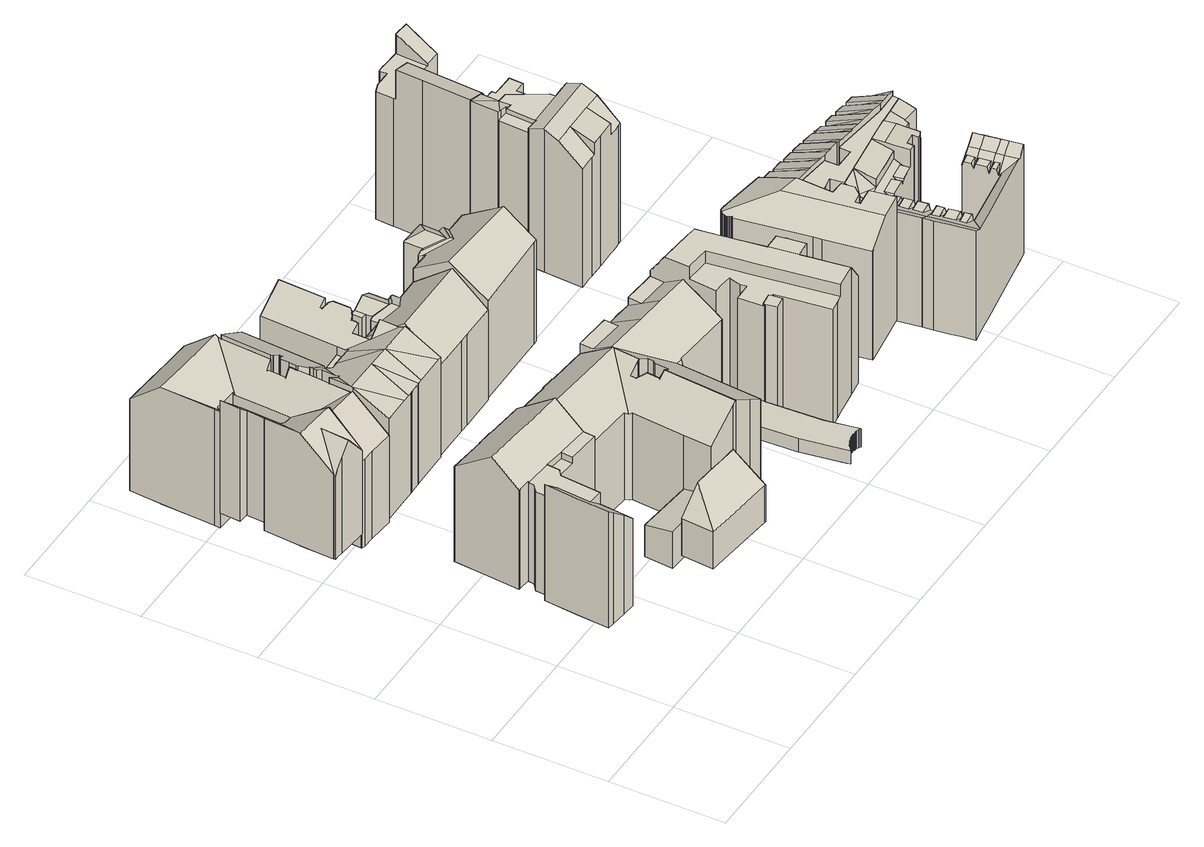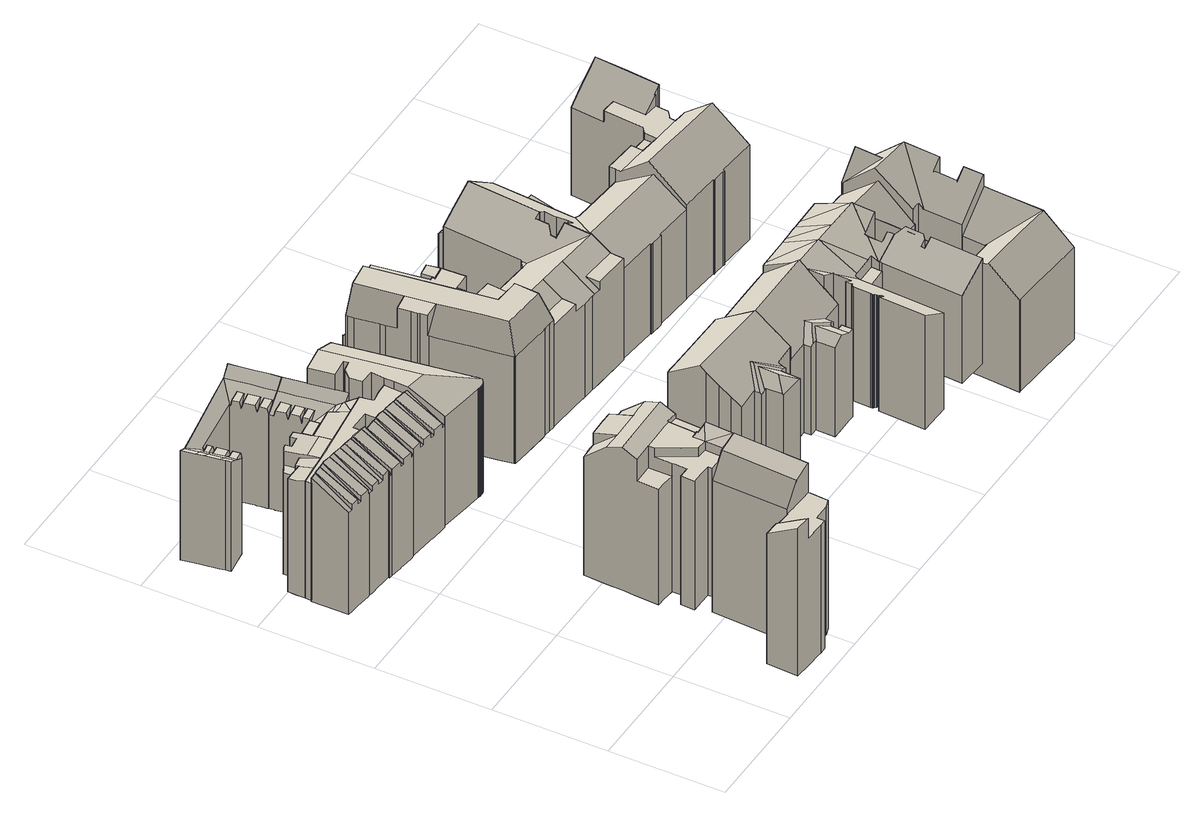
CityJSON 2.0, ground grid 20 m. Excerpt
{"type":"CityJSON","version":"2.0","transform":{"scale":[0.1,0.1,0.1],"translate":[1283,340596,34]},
"CityObjects":{
"building1":{"type":"Building","attributes":{"measuredHeight":23.36,"roofType":"SATTELDACH","HoeheDach":"63","NiedrigsteTraufeDesGebaeudes":"56","Blattnummer":"102081","HoeheGrund":"39"},"geometry":[{"type":"Solid","lod":"2","boundaries":[[[[0,1,2,3,4,5,6,7,8,9,10,11]],[[12,13,14,15]],[[16,17,18,19,20]],[[21,22,23,24]],[[24,23,25,26]],[[26,25,27,28]],[[29,30,31,32]],[[32,31,33,34]],[[35,36,37]],[[38,39,40,41]],[[41,40,42,43]],[[44,10,9,45]],[[45,9,8,46]],[[46,8,7,47]],[[47,7,6,48]],[[48,6,5,49]],[[49,5,4,50]],[[50,4,3,51]],[[52,53,54,55]],[[14,56,57,15]],[[58,59,60]],[[13,19,56,14]],[[12,20,19,13]],[[61,17,16,62]],[[63,64,61,62,65,66,67,68,69,70,21,24,26,28,71,29,32,34,72,73,52,55,74,38,41,43,75,44,45,46,47,48,49,50,51]],[[40,39,76,56,19,18,2,1,0,11,42]],[[37,60,59,77,78,79,57,56,76,54,53,80,35]],[[58,22,21,70,69,68,78,77,59]],[[33,36,35,80,53,52,73,72,34]],[[18,17,61,64,63,51,3,2]],[[65,62,16,20,12,15,57,66]],[[68,67,66,57,79,78]],[[54,76,39,38,74,55]],[[42,11,10,44,75,43]],[[27,81,30,29,71,28]],[[25,23,22,58,60,37,36,33,31,30,81,27]]]]}]},
"building2":{"type":"Building","attributes":{"measuredHeight":21.84,"roofType":"SATTELDACH","HoeheDach":"61","NiedrigsteTraufeDesGebaeudes":"56","Blattnummer":"102081","HoeheGrund":"39"},"geometry":[{"type":"Solid","lod":"2","boundaries":[[[[82,83,84,85,86,87]],[[88,89,85,84]],[[90,86,91,92]],[[93,94,95,96]],[[97,98,99,100]],[[100,99,101,102]],[[103,104,98,97]],[[105,106,107,108]],[[109,105,108,110,111,112,113,114,115,90,92,116,117,93,96,118,119,103,97,100,102,120,121,122,123,124,125,126]],[[123,122,121,120,102,101,127,128,129,130]],[[131,132,133,134,135,136,137,130,129,138,139]],[[129,128,127,101,99,98,104,140,141,95,94,138]],[[91,139,138,94,93,117,116,92]],[[137,136,135,126,125,124,123,130]],[[95,141,140,104,103,119,118,96]],[[106,105,109,126,135,134]],[[89,88,111,110,108,107]],[[114,113,83,82,87,115]],[[112,111,88,84,83,113]],[[87,86,90,115]],[[86,85,89,107,106,134,133,132,131,139,91]]]]}]},
"building3":{"type":"Building","attributes":{"measuredHeight":22.5,"roofType":"SATTELDACH","HoeheDach":"59","NiedrigsteTraufeDesGebaeudes":"53","Blattnummer":"102081","HoeheGrund":"37"},"geometry":[{"type":"Solid","lod":"2","boundaries":[[[[142,143,144,145]],[[146,147,143,142]],[[148,149,150,151]],[[152,153,149,148]],[[154,155,156,157]],[[158,159,160,161]],[[161,160,162,163]],[[164,165,166,167]],[[167,166,168,169]],[[169,168,170,171]],[[172,173,174,175]],[[176,177,178,179]],[[180,181,182,183,184,185,186,187,188,189,190,191]],[[189,188,187,186,178,177,192,193,194,195,190]],[[196,197,198,170,168,166,165,199,174,173,200,201,185,184,202,203,204]],[[205,206,207,208,172,175,209,164,167,169,171,210,211,212,213,158,161,163,214,152,148,151,215,154,157,216,217,218,219,220,221,222,223,146,142,145,224,225,226,227,228,229,230,176,179]],[[144,231,191,190,195,227,226,225,224,145]],[[221,220,183,182,181,222]],[[194,193,192,177,176,230,229,228,227,195]],[[172,208,207,206,205,179,178,186,185,201,200,173]],[[203,202,184,183,220,219,218,217]],[[180,147,146,223,222,181]],[[204,203,217,216,157,156]],[[159,158,213,212,211,197,196,232]],[[164,209,175,174,199,165]],[[211,210,171,170,198,197]],[[214,163,162,233,153,152]],[[150,234,155,154,215,151]],[[235,232,196,204,156,155,234]],[[153,233,162,160,159,232,235,234,150,149]],[[147,180,191,231,144,143]]]]}]},
"building4":{"type":"Building","attributes":{"measuredHeight":11.38,"roofType":"PULTDACH","HoeheDach":"52","NiedrigsteTraufeDesGebaeudes":"47","Blattnummer":"102081","HoeheGrund":"40"},"geometry":[{"type":"Solid","lod":"2","boundaries":[[[[236,237,238]],[[239,238,237,240]],[[241,242,243,244]],[[241,244,245,239,240,246,247,248,249,250]],[[251,243,242,252,253,254,255,256,236,238]],[[236,256,255,248,247,246,240,237]],[[252,242,241,250,253]],[[254,253,250,249,248,255]],[[245,244,243,251,238,239]]]]}]},
"building5":{"type":"Building","children":["building5-1","building5-2"]},
"building5-1":{"type":"BuildingPart","attributes":{"measuredHeight":7.1,"roofType":"PULTDACH","HoeheDach":"46","NiedrigsteTraufeDesGebaeudes":"46","Blattnummer":"102081","HoeheGrund":"39"},"parents":["building5"],"geometry":[{"type":"Solid","lod":"2","boundaries":[[[[257,258,259,260,261,262]],[[263,264,265,266,267,268]],[[263,262,261,264]],[[264,261,260,265]],[[265,260,259,266]],[[266,259,258,267]],[[268,267,258,257,262,263]]]]}]},
"building5-2":{"type":"BuildingPart","attributes":{"measuredHeight":21.5,"roofType":"SATTELDACH","HoeheDach":"61","NiedrigsteTraufeDesGebaeudes":"56","Blattnummer":"102081","HoeheGrund":"39"},"parents":["building5"],"geometry":[{"type":"Solid","lod":"2","boundaries":[[[[269,270,271,272]],[[273,274,275,276]],[[276,275,277,278]],[[279,280,281,282]],[[282,281,283,284]],[[285,286,287,288]],[[288,287,289,290]],[[291,292,293,294]],[[294,293,295,296]],[[296,295,297,298]],[[298,297,299,300]],[[300,299,286,285]],[[301,302,303,304]],[[304,303,305,306]],[[306,305,307,308]],[[308,307,309,310]],[[311,312,301,304,306,308,310,313,291,294,296,298,300,285,288,290,314,315,269,272,316,273,276,278,317,279,282,284,318,319]],[[315,314,290,289,320,321,270,269]],[[301,312,311,319,322,323,324,302]],[[291,313,310,309,325,292]],[[326,322,319,318,284,283]],[[327,280,279,317,278,277]],[[271,328,274,273,316,272]],[[299,297,295,293,292,325,309,307,305,303,302,324,321,320,289,287,286]],[[329,323,322,326,283,281,280,327,277,275,274,328]],[[270,321,324,323,329,328,271]]]]}]},
"building6":{"type":"Building","children":["building6-1","building6-2","building6-3"]},
"building6-1":{"type":"BuildingPart","attributes":{"measuredHeight":15.19,"roofType":"FLACHDACH","HoeheDach":"54","NiedrigsteTraufeDesGebaeudes":"54","Blattnummer":"102081","HoeheGrund":"39"},"parents":["building6"],"geometry":[{"type":"Solid","lod":"2","boundaries":[[[[330,331,332,333,334]],[[335,336,337,338,339]],[[339,338,331,330]],[[338,337,332,331]],[[337,336,333,332]],[[336,335,334,333]],[[335,339,330,334]]]]}]},
"building6-2":{"type":"BuildingPart","attributes":{"measuredHeight":20.45,"roofType":"PULTDACH","HoeheDach":"60","NiedrigsteTraufeDesGebaeudes":"56","Blattnummer":"102081","HoeheGrund":"39"},"parents":["building6"],"geometry":[{"type":"Solid","lod":"2","boundaries":[[[[340,341,342,343,344,345,346,347,348,349,350,351,352,353,354,355]],[[356,357,358,359,360,361,362,363,364,365,366,367,368,369,370,371]],[[356,355,354,357]],[[357,354,353,358]],[[358,353,352,359]],[[359,352,351,360]],[[360,351,350,361]],[[361,350,349,362]],[[362,349,348,363]],[[363,348,347,364]],[[364,347,346,365]],[[365,346,345,366]],[[366,345,344,367]],[[367,344,343,368]],[[368,343,342,369]],[[369,342,341,370]],[[370,341,340,371]],[[371,340,355,356]]]]}]},
"building6-3":{"type":"BuildingPart","attributes":{"measuredHeight":22.69,"roofType":"SATTELDACH","HoeheDach":"60","NiedrigsteTraufeDesGebaeudes":"56","Blattnummer":"102081","HoeheGrund":"37"},"parents":["building6"],"geometry":[{"type":"Solid","lod":"2","boundaries":[[[[372,373,374,375]],[[372,376,377,378,373]],[[379,380,381]],[[382,383,384,385,386,387,388]],[[389,390,391,392,377,376]],[[392,393,394,377]],[[394,395,396]],[[397,394,393]],[[398,399,400,401,402,403,404,395,394]],[[397,405,398,394]],[[399,406,400]],[[407,375,374,408]],[[409,388,387,410]],[[410,387,386,411]],[[411,386,385,412]],[[413,382,388,409]],[[414,391,390,415]],[[415,390,389,416]],[[417,418,419,420]],[[421,422,423,424]],[[424,423,425,426]],[[426,425,427,428]],[[428,427,429,430]],[[430,429,431,432]],[[432,431,433,434]],[[434,433,435,436]],[[436,435,437,438]],[[438,437,439,440]],[[440,439,441,442]],[[442,441,443,444]],[[444,443,445,446]],[[446,445,447,448]],[[448,447,449,450]],[[450,449,451,452]],[[452,451,453,454]],[[454,453,455,456]],[[456,455,457,458]],[[458,457,459,460]],[[460,459,461,462]],[[462,461,463,464]],[[464,463,465,466]],[[466,465,467,468]],[[468,467,469,470]],[[470,469,471,472]],[[472,471,473,474]],[[474,473,475,476]],[[476,475,477,478]],[[478,477,479,480]],[[374,373,378,381,380,481,482,483,484,408]],[[485,486,396,395,404,487,488,489,490,491]],[[428,430,432,434,436,438,440,442,444,446,448,450,452,454,456,458,460,462,464,466,468,470,472,474,476,478,480,492,417,420,493,494,495,496,497,498,499,500,501,502,414,415,416,503,504,407,408,484,483,482,481,505,506,507,413,409,410,411,412,508,491,490,489,488,487,509,510,421,424,426]],[[407,504,503,416,389,376,372,375]],[[502,501,500,499,405,397,393,392]],[[404,403,511,422,421,510,509,487]],[[405,499,498,497,496,406,399,398]],[[417,492,480,479,512,418]],[[401,400,406,496,495,494]],[[494,493,420,419,402,401]],[[414,502,392,391]],[[491,508,412,385,384,485]],[[513,383,382,413,507,506]],[[380,379,513,506,505,481]],[[402,419,418,512,479,477,475,473,471,469,467,465,463,461,459,457,455,453,451,449,447,445,443,441,439,437,435,433,431,429,427,425,423,422,511,403]],[[377,394,396,486,485,384,383,513,379,381,378]]]]}]},
"building7":{"type":"Building","attributes":{"measuredHeight":21.65,"roofType":"SATTELDACH","HoeheDach":"61","NiedrigsteTraufeDesGebaeudes":"56","Blattnummer":"102081","HoeheGrund":"39"},"geometry":[{"type":"Solid","lod":"2","boundaries":[[[[514,515,516,517]],[[518,519,520,521,522,523,524]],[[525,526,519,518]],[[526,527,528,519]],[[529,530,531]],[[532,297,295,533]],[[533,295,534,535]],[[536,537,538,539]],[[539,538,540,541]],[[541,540,297,532]],[[542,543,544,545]],[[545,544,546,547]],[[547,546,302,548]],[[549,515,514]],[[550,522,521,551]],[[552,553,554,555]],[[555,554,556,557]],[[519,528,520]],[[530,529,558,559,556,554,553,525,518,524,560,561,562]],[[302,562,561,517,516,563,564,565,548]],[[566,567,552,555,557,568,569,570,571,536,539,541,532,533,535,542,545,547,548,565,564,563,572,573,550,551,574,575]],[[536,571,570,569,558,529,531,537]],[[515,549,523,522,550,573,572,563,516]],[[568,557,556,559,558,569]],[[553,552,567,566,575,527,526,525]],[[520,528,527,575,574,551,521]],[[534,543,542,535]],[[560,524,523,549,514,517,561]],[[540,538,537,531,530,562,302,546,544,543,534,295,297]]]]}]},
"building8":{"type":"Building","attributes":{"measuredHeight":22.84,"roofType":"SATTELDACH","HoeheDach":"60","NiedrigsteTraufeDesGebaeudes":"55","Blattnummer":"102081","HoeheGrund":"38"},"geometry":[{"type":"Solid","lod":"2","boundaries":[[[[576,577,578,579,580,581,582]],[[580,583,584,585,586,587,588,581]],[[585,589,590,591,592,593,586]],[[594,595,596,597]],[[590,589,598,599,600,601,602,603,591]],[[595,602,601,604,596]],[[601,600,605,604]],[[585,584,606,607,598,589]],[[608,579,578,609]],[[609,578,577,610]],[[611,588,587,612]],[[613,593,592,614]],[[615,594,597,616]],[[617,607,606,618]],[[619,608,609,610,620,621,622,611,612,623,613,614,624,625,626,627,615,616,628,629,630,631,632,633,617,618,634,635]],[[597,596,604,605,630,629,628,616]],[[599,598,607,617,633,632]],[[632,631,630,605,600,599]],[[626,625,603,602,595,627]],[[615,627,595,594]],[[592,591,603,625,624,614]],[[606,584,583,635,634,618]],[[587,586,593,613,623,612]],[[621,620,610,577,576,582]],[[579,608,619,635,583,580]],[[582,581,588,611,622,621]]]]}]},
"building9":{"type":"Building","children":["building9-1","building9-2","building9-3"]},
"building9-1":{"type":"BuildingPart","attributes":{"measuredHeight":3.64,"roofType":"PULTDACH","HoeheDach":"43","NiedrigsteTraufeDesGebaeudes":"42","Blattnummer":"102081","HoeheGrund":"39"},"parents":["building9"],"geometry":[{"type":"Solid","lod":"2","boundaries":[[[[636,637,638,639]],[[640,641,642,643]],[[643,642,644,645]],[[646,647,648,649]],[[649,648,650,651]],[[651,650,652,653]],[[653,652,654,655]],[[655,654,656,657]],[[657,656,658,659]],[[659,658,660,661]],[[661,660,662,663]],[[663,662,664,665]],[[665,664,666,667]],[[667,666,668,669]],[[669,668,670,671]],[[672,673,637,636]],[[674,675,676,677]],[[677,676,678,679]],[[679,678,680,681]],[[681,680,682,683]],[[684,685,686,687]],[[673,688,682,680,678,676,675,689,670,668,666,664,662,660,658,656,654,652,650,648,647,690,686,685,691,644,642,641,692,693,694,638,637]],[[687,695,646,649,651,653,655,657,659,661,663,665,667,669,671,696,674,677,679,681,683,697,672,636,639,698,699,700,640,643,645,701,684]],[[697,683,682,688,673,672]],[[674,696,671,670,689,675]],[[695,687,686,690,647,646]],[[691,685,684,701,645,644]],[[692,641,640,700,699,693]],[[638,694,693,699,698,639]]]]}]},
"building9-2":{"type":"BuildingPart","attributes":{"measuredHeight":24.68,"roofType":"FLACHDACH","HoeheDach":"64","NiedrigsteTraufeDesGebaeudes":"60","Blattnummer":"102081","HoeheGrund":"39"},"parents":["building9"],"geometry":[{"type":"Solid","lod":"2","boundaries":[[[[702,703,704,705,706,707,708]],[[709,710,711,712,713,714,715,716,702]],[[717,718,719,720]],[[720,719,721,722]],[[722,721,723,724]],[[725,726,727]],[[727,726,728,729]],[[729,728,730,731]],[[732,733,734,735]],[[735,734,736,737]],[[738,739,740,741]],[[742,743,744,745]],[[708,707,746]],[[747,706,705,748]],[[748,705,704,749]],[[716,703,702]],[[750,715,714,751]],[[751,714,713,752]],[[752,713,712,753]],[[753,712,711,754]],[[754,711,710,755]],[[756,757,708,746,758,759,760,761,744,743,762]],[[763,764,765,766,767,725,727,768,769,770,771]],[[772,773,774,775,776,777,778,779,780,781]],[[761,760,759,758,782,783,784,785,745,744]],[[755,786,787,738,741,788,732,735,737,789,717,720,722,724,790,791,792,793,794,795,796,771,770,769,768,727,729,731,797,798,799,742,745,785,784,783,782,800,747,748,749,801,750,751,752,753,754]],[[802,780,779,778,777,776,709,702,708,757,756,762,803,767,766,765]],[[804,805,806,807,808,809,810,723,721,719,718,811,736,734,733,812,740,739,775,774,773,772,781,813,764,763]],[[803,762,743,814,815,816,730,728,726,725,767]],[[816,815,814,799,798,797,731,730]],[[738,787,786,755,710,709,776,775,739]],[[703,716,715,750,801,749,704]],[[706,747,800,782,758,746,707]],[[742,799,814,743]],[[788,741,740,812,733,732]],[[792,791,809,808,807,793]],[[807,806,805,795,794,793]],[[813,781,780,802,765,764]],[[717,789,737,736,811,718]],[[723,810,809,791,790,724]],[[796,795,805,804,763,771]]]]}]},
"building9-3":{"type":"BuildingPart","attributes":{"measuredHeight":22.11,"roofType":"FLACHDACH","HoeheDach":"62","NiedrigsteTraufeDesGebaeudes":"62","Blattnummer":"102081","HoeheGrund":"39"},"parents":["building9"],"geometry":[{"type":"Solid","lod":"2","boundaries":[[[[817,818,819,820,821,822]],[[823,824,825,826,827,828]],[[828,827,818,817]],[[827,826,819,818]],[[826,825,820,819]],[[825,824,821,820]],[[824,823,822,821]],[[823,828,817,822]]]]}]},
"building10":{"type":"Building","attributes":{"measuredHeight":23.44,"roofType":"SATTELDACH","HoeheDach":"61","NiedrigsteTraufeDesGebaeudes":"57","Blattnummer":"102081","HoeheGrund":"38"},"geometry":[{"type":"Solid","lod":"2","boundaries":[[[[829,830,831,832,833,834,835]],[[833,832,836,837,838,839,840,841,842,843,844,845,846,834]],[[842,847,848,849,843]],[[847,850,851,852,853,854,855,848]],[[854,856,857,858,859,855]],[[856,860,861,857]],[[853,862,860,856,854]],[[841,851,850,847,842]],[[863,831,830,864]],[[865,846,845,866]],[[866,845,844,867]],[[868,840,839,869]],[[869,839,838,870]],[[870,838,837,871]],[[871,837,836,872]],[[873,859,858,874]],[[870,871,872,875,863,864,876,877,878,865,866,867,879,880,881,882,873,874,883,884,885,886,887,888,889,890,868,869]],[[841,840,868,890,889,888,852,851]],[[849,848,855,859,873,882,881,880]],[[862,886,885,884,861,860]],[[857,861,884,883,874,858]],[[862,853,852,888,887,886]],[[844,843,849,880,879,867]],[[877,876,864,830,829,835]],[[831,863,875,872,836,832]],[[835,834,846,865,878,877]]]]}]},
"building11":{"type":"Building","attributes":{"measuredHeight":23.98,"roofType":"PULTDACH","HoeheDach":"62","NiedrigsteTraufeDesGebaeudes":"59","Blattnummer":"102081","HoeheGrund":"38"},"geometry":[{"type":"Solid","lod":"2","boundaries":[[[[891,892,893,894,895,896,897,898,899,900,901,902,903]],[[904,905,906,907]],[[907,906,908,909]],[[909,908,910,911]],[[911,910,912,913]],[[913,912,914,915]],[[915,914,916,917]],[[918,919,920,921]],[[921,920,922,923]],[[923,922,924,925]],[[925,924,926,927]],[[927,926,928,929]],[[929,928,930,931]],[[931,930,905,904]],[[932,933,934,935]],[[935,934,936,937]],[[937,936,938,939]],[[939,938,940,941]],[[941,940,942,943]],[[943,942,944,945]],[[945,944,946,947]],[[947,946,948,949]],[[949,948,950,951]],[[951,950,952,953]],[[953,952,954,955]],[[955,954,956,957]],[[957,956,958,959]],[[959,958,960,961]],[[962,963,964,965]],[[965,964,966,967]],[[967,966,968,969]],[[970,971,972,973]],[[974,901,900,975]],[[975,900,899,976]],[[976,899,898,977]],[[977,898,897,978]],[[978,897,896,979]],[[979,896,895,980]],[[980,895,894,981]],[[981,894,893,982]],[[982,893,892,983]],[[984,962,965,967,969,985,918,921,923,925,927,929,931,904,907,909,911,913,915,917,932,935,937,939,941,943,945,947,949,951,953,955,957,959,961,986,970,973,987,974,975,976,977,978,979,980,981,982,983]],[[974,987,973,972,902,901]],[[962,984,983,892,891,963]],[[988,971,970,986,961,960]],[[985,969,968,989,919,918]],[[916,990,933,932,917]],[[903,902,972,971,988,960,958,956,954,952,950,948,946,944,942,940,938,936,934,933,990]],[[930,928,926,924,922,920,919,989,968,966,964,963,891,903,990,916,914,912,910,908,906,905]]]]}]},
"building12":{"type":"Building","children":["building12-1","building12-2","building12-3","building12-4"]},
"building12-1":{"type":"BuildingPart","attributes":{"measuredHeight":21,"roofType":"PULTDACH","HoeheDach":"59","NiedrigsteTraufeDesGebaeudes":"56","Blattnummer":"102081","HoeheGrund":"38"},"parents":["building12"],"geometry":[{"type":"Solid","lod":"2","boundaries":[[[[991,992,993,994]],[[995,996,991,994]],[[997,996,995]],[[998,997,999]],[[1000,1001,998,999]],[[1002,1001,1000]],[[1003,1002,1004]],[[1005,1006,1003,1004]],[[1007,1006,1005]],[[1008,1009,1010,1011]],[[1012,1013,1009,1008]],[[1009,1013,1014,1015,1016,1017,1010]],[[1014,1013,1012]],[[1018,1019,1020,1021,1022,1023,1016,1015,1014]],[[1024,1018,1014]],[[1025,1019,1018,1024]],[[1021,1020,1019,1025]],[[1026,1027,1028,1029,1023,1022,1021]],[[1030,1026,1021]],[[1031,1027,1026,1030]],[[1028,1027,1031]],[[1032,1033,1029,1028]],[[1016,1034,1035,1036,1037,1017]],[[1023,1038,1039,1035,1034,1016]],[[1029,1040,1041,1039,1038,1023]],[[1033,1042,1041,1040,1029]],[[1043,1044,1045,1046]],[[1047,1037,1036,1048]],[[1044,1049,1050,1051,1052,1053,1054,1055,1056,1045]],[[1055,1054,1053,1052,1057,1058,1007,1005,1004,1002,1000,999,997,995,994,993,1056]],[[1059,1060,1061,1051,1050,1049,1044,1043]],[[1035,1039,1041,1042,1062,1063,1064,1065,1048,1036]],[[1061,1066,1067,1068,1069,1070,1071,1062,1042,1033,1032,1072,1073,1057,1052,1051]],[[1074,1075,1076,1077,1078,1079,1080,1081,1082,1083,1084,1028,1031,1030,1021,1025,1024,1014,1012,1008,1011,1085]],[[996,997,998,1001,1002,1003,1006,1007,1058,1086,1087,1088,1089,1090,1091,1092,1093,1094,1095,1096,1097,1098,992,991]],[[1071,1070,1069,1068,1067,1066,1061,1060,1059,1043,1046,1099,1100,1098,1097,1096,1095,1094,1093,1092,1091,1090,1089,1088,1087,1101,1083,1082,1081,1080,1079,1078,1077,1076,1075,1074,1085,1102,1103,1047,1048,1065,1064,1063,1062]],[[1073,1072,1032,1028,1084,1104,1086,1058,1057]],[[1045,1056,993,992,1098,1100,1099,1046]],[[1086,1104,1084,1083,1101,1087]],[[1011,1010,1017,1037,1047,1103,1102,1085]],[[1023,1038,1023,1022]]]]}]},
"building12-2":{"type":"BuildingPart","attributes":{"measuredHeight":22.79,"roofType":"PULTDACH","HoeheDach":"61","NiedrigsteTraufeDesGebaeudes":"56","Blattnummer":"102081","HoeheGrund":"38"},"parents":["building12"],"geometry":[{"type":"Solid","lod":"2","boundaries":[[[[1105,1106,1045,1056,1107,1108,1109,1110,1111,1112,1113]],[[1114,1115,1116]],[[1111,1117,1114,1118]],[[1117,1119,1115,1114]],[[1120,1121,1122]],[[1123,1124,1120,1122]],[[1125,1126,1124,1123]],[[1127,1126,1128]],[[1129,1130,1127,1128]],[[1131,1130,1129]],[[1132,1131,1133]],[[1134,1135,1132,1133]],[[1136,1135,1134]],[[1137,1138,1139,1140,1141,1142]],[[1143,1144,1121]],[[1143,1145,1146,1144]],[[1145,1147,1146]],[[1148,1149,1147]],[[1148,1150,1151,1149]],[[1152,1153,1154,1155,1156]],[[1157,1158,1159,1160,1161,1162,1163,1164,1165,1153,1152]],[[1150,1166,1151]],[[1167,1168,1169,1170,1171,1172,1173]],[[1174,1175,1176,1177]],[[1178,1179,1180,1172,1171]],[[1046,1045,1106,1181]],[[1111,1118,1112]],[[1123,1126,1125]],[[1117,1137,1142,1119]],[[1182,1163,1162,1183]],[[1183,1162,1161,1184]],[[1184,1161,1160,1185]],[[1185,1160,1159,1186]],[[1176,1169,1168,1177]],[[1116,1115,1119,1142,1141,1156,1155,1187,1188,1189,1190,1191]],[[1192,1193,1194,1195,1196,1197,1198,1186,1159,1158,1166,1150,1148,1147,1145,1143,1121]],[[1124,1126,1127,1130,1131,1132,1135,1136,1199,1098,1200,1201,1202,1203,1204,1205,1206,1207,1208,1192,1121,1120]],[[1209,1210,1211,1212,1213,1214,1215,1182,1183,1184,1185,1186,1198,1197,1196,1195,1194,1193,1192,1208,1207,1206,1205,1204,1203,1202,1201,1200,1098,1099,1046,1181,1216,1217,1218,1219,1191,1190,1189,1188,1187,1220,1221,1222]],[[1110,1109,1108,1107,1056,1199,1136,1134,1133,1131,1129,1128,1126,1123,1122,1121,1111]],[[1121,1144,1146,1147,1149,1151,1166,1223,1224,1117,1111]],[[1219,1218,1118,1114,1116,1191]],[[1155,1154,1173,1172,1180,1222,1221,1220,1187]],[[1153,1165,1164,1174,1177,1168,1167,1173,1154]],[[1158,1157,1152,1156,1141,1140,1139,1223,1166]],[[1179,1178,1210,1209,1222,1180]],[[1169,1176,1175,1214,1213,1212,1170]],[[1211,1210,1178,1171,1170,1212]],[[1182,1215,1214,1175,1174,1164,1163]],[[1117,1224,1223,1139,1138,1137]],[[1216,1181,1106,1105,1113,1217]],[[1046,1099,1098,1199,1056,1045]],[[1113,1112,1118,1218,1217]]]]}]},
"building12-3":{"type":"BuildingPart","attributes":{"measuredHeight":22.71,"roofType":"FLACHDACH","HoeheDach":"61","NiedrigsteTraufeDesGebaeudes":"61","Blattnummer":"102081","HoeheGrund":"38"},"parents":["building12"],"geometry":[{"type":"Solid","lod":"2","boundaries":[[[[1222,1187,1191,1225,1226,1227,1228,1229,1230,1231,1232,1233,1234,1235]],[[1236,1237,1238,1239,1240,1241,1242,1243,1244,1245,1246,1247,1248,1180]],[[1180,1248,1187,1222]],[[1248,1247,1191,1187]],[[1247,1246,1225,1191]],[[1246,1245,1226,1225]],[[1245,1244,1227,1226]],[[1244,1243,1228,1227]],[[1243,1242,1229,1228]],[[1242,1241,1230,1229]],[[1241,1240,1231,1230]],[[1240,1239,1232,1231]],[[1239,1238,1233,1232]],[[1238,1237,1234,1233]],[[1237,1236,1235,1234]],[[1236,1180,1222,1235]]]]}]},
"building12-4":{"type":"BuildingPart","attributes":{"measuredHeight":24.26,"roofType":"PULTDACH","HoeheDach":"62","NiedrigsteTraufeDesGebaeudes":"58","Blattnummer":"102081","HoeheGrund":"38"},"parents":["building12"],"geometry":[{"type":"Solid","lod":"2","boundaries":[[[[1249,1250,1251,1252]],[[1253,1254,1255,1256]],[[1257,1258,1259,1260]],[[1261,1262,1263,1264]],[[1265,1266,1267]],[[1268,1267,1269,1270]],[[1271,1272,1273]],[[1274,1275,1276,1277]],[[1278,1279,1280]],[[1281,1282,1283,1284,1285]],[[1286,1287,1288]],[[1289,1290,1291]],[[1292,1293,1294]],[[1295,1296,1297]],[[1298,1299,1300]],[[1301,1302,1303,1304]],[[1305,1306,1307,1308]],[[1309,1310,1311,1312,1313,1314,1315,1250,1249,1316,1317,1318,1319,1320,1321,1322,1323,1324,1325]],[[1279,1278,1288,1287,1290,1289,1326,1327,1328,1329,1330,1285,1284,1283]],[[1331,1332,1333,1334,1335,1336,1337,1338,1339,1292,1291,1286,1280,1340,1341,1277,1276,1271,1267,1268]],[[1338,1342,1343,1344,1308,1307,1304,1303,1298,1297,1339]],[[1294,1293,1296,1295,1300,1299,1302,1301,1306,1305,1345,1346,1347,1348,1327,1326]],[[1264,1263,1266,1265,1349,1273,1272,1350,1351,1352,1353,1354,1355,1260,1259]],[[1356,1357,1358,1359,1360,1361,1362,1363,1252,1251,1254,1253,1258,1257,1364,1365,1366,1367,1368,1369,1370,1371]],[[1308,1344,1343,1342,1338,1337,1336,1335,1334,1333,1332,1331,1268,1270,1372,1373,1314,1313,1312,1311,1310,1309,1325,1374,1370,1369,1368,1367,1366,1365,1364,1257,1260,1355,1354,1353,1352,1351,1375,1281,1285,1330,1329,1328,1327,1348,1347,1346,1345,1305]],[[1373,1372,1270,1269,1262,1261,1256,1255,1315,1314]],[[1275,1274,1376,1282,1281,1375,1351,1350]],[[1284,1341,1340,1283,1282,1376]],[[1324,1377,1371,1370,1374,1325]],[[1323,1356,1371,1377,1324]],[[1321,1358,1357,1322]],[[1319,1360,1359,1320]],[[1317,1362,1361,1318]],[[1249,1252,1363,1316]],[[1315,1255,1254,1251,1250]],[[1261,1264,1259,1258,1253,1256]],[[1269,1267,1266,1263,1262]],[[1271,1273,1349,1265,1267]],[[1276,1275,1350,1272,1271]],[[1341,1284,1376,1274,1277]],[[1280,1279,1283,1340]],[[1286,1288,1278,1280]],[[1291,1290,1287,1286]],[[1292,1294,1326,1289,1291]],[[1339,1297,1296,1293,1292]],[[1298,1300,1295,1297]],[[1303,1302,1299,1298]],[[1307,1306,1301,1304]],[[1323,1322,1357,1356]],[[1359,1358,1321,1320]],[[1319,1318,1361,1360]],[[1363,1362,1317,1316]]]]}]},
"building13":{"type":"Building","children":["building13-1","building13-2","building13-3"]},
"building13-1":{"type":"BuildingPart","attributes":{"measuredHeight":27.63,"roofType":"SATTELDACH","HoeheDach":"65","NiedrigsteTraufeDesGebaeudes":"60","Blattnummer":"102081","HoeheGrund":"38"},"parents":["building13"],"geometry":[{"type":"Solid","lod":"2","boundaries":[[[[1378,1379,1380,1381,1382,1383,1384,1385,1386]],[[1383,1387,1388,1389,1390,1391,1392,1393,1394,1395,1384]],[[1396,1397,1398,1399]],[[1400,1401,1380,1379,1402]],[[1403,1395,1394,1404]],[[1405,1406,1407,1408]],[[1409,1410,1411]],[[1412,1402,1379]],[[1380,1401,1413]],[[1414,1397,1415,1416]],[[1417,1418,1419,1420]],[[1421,1422,1423,1424]],[[1425,1426,1427,1428]],[[1394,1393,1411,1410,1429,1406,1405,1430,1431,1432,1404]],[[1433,1434,1435,1436,1418,1417,1437,1438,1439,1440,1441]],[[1442,1443,1444,1445,1428,1427,1446,1447,1413,1401,1400]],[[1416,1448,1449,1450,1451,1452,1453,1423,1422,1454,1455,1419,1418,1436,1456,1457,1414]],[[1458,1459,1460,1425,1428,1445,1444,1443,1442,1461,1462,1463,1464,1465,1466,1467,1403,1404,1432,1431,1430,1405,1408,1468,1469,1470,1440,1439,1438,1437,1417,1420,1471,1472,1421,1424,1473,1474,1475,1476,1477,1478]],[[1397,1479,1480,1435,1434,1433,1441,1398]],[[1392,1391,1390,1481,1482,1415,1397,1409,1411,1393]],[[1483,1484,1485,1486,1487,1488,1489,1490]],[[1382,1426,1425,1460,1459,1458,1478,1486,1485,1387,1383]],[[1390,1389,1388,1387,1485,1484,1483,1490]],[[1414,1457,1456,1436,1435,1480,1479,1397]],[[1455,1454,1422,1421,1472,1471,1420,1419]],[[1476,1475,1474,1452,1451,1450]],[[1488,1487,1486,1478,1477,1476,1450]],[[1473,1424,1423,1453,1452,1474]],[[1490,1489,1488,1450,1449,1481,1390]],[[1482,1481,1449,1448,1416,1415]],[[1462,1461,1442,1400,1402,1412,1491]],[[1468,1408,1407,1396,1399,1469]],[[1399,1398,1441,1440,1470,1469]],[[1385,1384,1395,1403,1467,1466]],[[1464,1463,1462,1491,1492,1493]],[[1493,1386,1385,1466,1465,1464]],[[1447,1446,1427,1426,1382,1381,1380,1413]],[[1407,1406,1429,1410,1409,1397,1396]],[[1492,1491,1412,1379,1378,1386,1493]]]]}]},
"building13-2":{"type":"BuildingPart","attributes":{"measuredHeight":25.33,"roofType":"FLACHDACH","HoeheDach":"64","NiedrigsteTraufeDesGebaeudes":"64","Blattnummer":"102081","HoeheGrund":"38"},"parents":["building13"],"geometry":[{"type":"Solid","lod":"2","boundaries":[[[[1494,1495,1496,1497,1498]],[[1499,1500,1501,1502,1503]],[[1503,1502,1495,1494]],[[1502,1501,1496,1495]],[[1501,1500,1497,1496]],[[1500,1499,1498,1497]],[[1499,1503,1494,1498]]]]}]},
"building13-3":{"type":"BuildingPart","attributes":{"measuredHeight":30.48,"roofType":"PULTDACH","HoeheDach":"65","NiedrigsteTraufeDesGebaeudes":"60","Blattnummer":"102081","HoeheGrund":"35"},"parents":["building13"],"geometry":[{"type":"Solid","lod":"2","boundaries":[[[[1504,1505,1506,1507,1508,1509,1510,1511,1512,1513,1514,1515,1516,1517,1518,1519,1520,1521,1522]],[[1512,1511,1510,1523,1524,1525,1526,1527,1528,1529,1513]],[[1530,1531,1532,1533,1534,1535,1536,1537,1538,1539,1540,1541,1542,1543,1544,1545,1546,1547,1529,1528,1527,1526,1525]],[[1532,1531,1530,1548,1549,1508,1507,1506,1533]],[[1549,1550,1523,1510,1509,1508]],[[1517,1516,1515,1546,1545,1544]],[[1535,1534,1533,1506,1505,1551,1552]],[[1519,1518,1517,1544,1543,1542]],[[1536,1535,1552,1553,1554,1537]],[[1555,1551,1505,1504,1522,1556]],[[1557,1556,1522,1521,1540,1539,1538]],[[1553,1555,1556,1557,1554]],[[1552,1551,1555,1553]],[[1548,1524,1523,1550,1549]],[[1537,1554,1557,1538]],[[1540,1521,1520,1541]],[[1541,1520,1519,1542]],[[1546,1515,1514,1547]],[[1547,1514,1513,1529]],[[1525,1524,1548,1530]]]]}]}
},
"vertices":[
[162,353,287],[196,349,287],[255,344,287],[261,412,235],[191,419,235],[191,420,235],[188,420,235],[167,422,235],[164,423,234],[164,421,236],[94,427,237],[88,360,287],[190,278,233],[192,299,233],[157,303,233],[155,281,233],[249,273,245],[250,284,245],[251,294,245],[192,299,245],[190,278,245],[132,143,53],[132,143,223],[109,145,244],[109,145,53],[82,148,267],[82,148,53],[69,149,278],[69,149,53],[79,264,53],[79,264,278],[82,264,275],[82,264,53],[91,263,267],[91,263,53],[91,265,245],[91,265,267],[117,262,245],[107,308,53],[107,308,246],[86,310,245],[86,310,53],[83,310,245],[83,310,53],[94,427,53],[164,421,53],[164,423,53],[167,422,53],[188,420,53],[191,420,53],[191,419,53],[261,412,53],[93,287,53],[93,287,245],[106,297,245],[106,297,53],[157,303,245],[155,281,245],[138,202,223],[138,202,245],[112,204,245],[250,284,53],[249,273,53],[255,344,53],[251,294,53],[190,278,53],[155,281,53],[154,281,53],[144,273,53],[143,260,53],[138,202,53],[74,207,53],[91,265,53],[93,286,53],[107,307,53],[88,360,53],[107,307,245],[143,260,245],[144,273,245],[154,281,245],[93,286,245],[74,207,278],
[17,584,225],[29,583,240],[46,581,261],[50,630,261],[11,587,217],[11,584,216],[82,578,216],[83,579,216],[11,587,54],[10,587,217],[10,587,54],[18,710,54],[18,710,272],[34,709,256],[34,709,54],[20,752,54],[20,752,272],[22,788,272],[22,788,54],[82,784,216],[82,784,54],[37,751,54],[37,751,256],[84,581,54],[84,581,217],[83,581,217],[83,581,54],[88,638,54],[83,579,54],[82,578,54],[46,581,54],[29,583,54],[17,584,54],[11,584,54],[13,646,54],[13,647,54],[35,723,54],[37,750,54],[80,747,54],[78,719,54],[78,716,54],[77,707,54],[79,706,54],[84,706,54],[92,706,54],[80,747,216],[78,719,216],[78,716,216],[77,707,223],[50,642,272],[75,640,272],[80,639,272],[88,638,272],[92,706,222],[84,706,223],[79,706,223],[13,647,272],[13,646,272],[37,750,256],[35,723,256],
[22,788,25],[22,788,250],[23,798,250],[23,798,25],[82,784,25],[82,784,194],[84,579,25],[84,579,194],[84,581,196],[84,581,25],[89,578,25],[89,578,194],[92,706,25],[92,706,197],[92,709,194],[92,709,25],[161,637,25],[161,637,249],[156,573,194],[156,573,25],[111,577,194],[111,577,25],[158,751,25],[158,751,234],[169,751,247],[169,751,25],[168,739,247],[168,739,25],[168,735,247],[168,735,25],[171,784,25],[171,784,246],[160,784,234],[160,784,25],[180,938,25],[180,938,203],[182,938,203],[182,938,25],[85,824,194],[85,828,197],[100,827,197],[128,825,197],[127,821,194],[178,879,247],[178,883,250],[132,886,250],[104,888,250],[89,889,250],[29,894,250],[29,893,250],[136,941,203],[107,943,203],[93,944,203],[33,949,203],[161,642,247],[164,680,246],[166,704,247],[160,779,234],[174,817,246],[177,872,246],[125,781,194],[120,707,194],[119,707,193],[178,883,25],[178,879,25],[177,872,25],[174,817,25],[160,779,25],[166,704,25],[164,680,25],[161,642,25],[161,638,25],[110,577,25],[88,644,25],[119,707,25],[120,707,25],[125,781,25],[127,821,25],[128,825,25],[100,827,25],[85,828,25],[85,824,25],[25,828,25],[29,893,25],[29,894,25],[33,949,25],[93,944,25],[107,943,25],[136,941,25],[25,828,250],[161,638,250],[110,577,194],[88,644,250],[115,642,250],
[303,127,175],[262,131,134],[257,75,134],[257,75,62],[262,131,62],[392,60,62],[392,60,133],[389,61,133],[389,61,62],[298,70,62],[303,127,62],[304,127,62],[340,124,62],[365,121,62],[397,118,62],[298,70,133],[397,118,175],[397,118,176],[365,121,175],[340,124,175],[304,127,175],
[262,131,125],[340,124,125],[344,173,115],[243,183,115],[241,183,115],[237,133,125],[237,133,54],[241,183,54],[243,183,54],[344,173,54],[340,124,54],[262,131,54],
[345,276,52],[345,276,220],[250,284,220],[250,284,52],[261,412,52],[261,412,226],[332,406,226],[332,406,52],[332,408,225],[332,408,52],[355,406,52],[355,406,225],[358,406,225],[358,406,52],[359,404,226],[359,404,52],[340,124,52],[340,124,219],[344,173,219],[344,173,52],[352,266,219],[352,266,52],[403,247,52],[403,247,258],[413,246,264],[413,246,52],[415,246,266],[415,246,52],[404,118,266],[404,118,52],[397,118,261],[397,118,52],[419,291,52],[419,291,266],[417,292,264],[417,292,52],[396,293,249],[396,293,52],[395,283,249],[395,283,52],[405,270,258],[405,270,52],[423,338,52],[423,337,52],[405,264,52],[349,269,52],[349,270,52],[256,353,52],[335,408,52],[360,404,52],[429,398,52],[349,269,217],[349,270,217],[429,398,226],[423,338,267],[423,337,266],[405,264,258],[360,404,226],[335,408,225],[256,353,267],[355,344,267],
[223,726,52],[273,728,52],[272,707,52],[222,706,52],[223,721,52],[223,721,204],[222,706,204],[272,707,204],[273,728,204],[223,726,204],
[183,724,245],[223,721,221],[223,726,221],[233,868,221],[177,872,255],[171,784,255],[171,780,255],[173,780,254],[188,779,245],[187,772,245],[177,773,252],[173,769,254],[170,766,255],[169,751,255],[168,739,255],[168,735,255],[168,735,51],[168,739,51],[169,751,51],[170,766,51],[173,769,51],[177,773,51],[187,772,51],[188,779,51],[173,780,51],[171,780,51],[171,784,51],[177,872,51],[233,868,51],[223,726,51],[223,721,51],[183,724,51],
[205,574,226],[161,639,258],[161,637,257],[156,573,226],[218,574,226],[221,639,259],[161,640,259],[192,680,238],[164,680,258],[161,641,258],[197,711,236],[195,685,236],[222,720,218],[223,721,218],[183,724,247],[183,717,247],[183,712,246],[225,574,226],[229,574,226],[247,575,226],[250,575,226],[259,575,226],[262,639,259],[266,707,224],[232,707,225],[314,576,226],[323,638,259],[324,649,253],[297,682,236],[296,682,236],[296,684,235],[272,713,220],[272,707,223],[320,576,226],[325,683,253],[156,573,32],[161,637,32],[183,712,32],[183,717,32],[183,724,32],[223,721,32],[197,711,32],[247,575,32],[229,574,32],[225,574,32],[312,713,32],[312,713,244],[297,714,235],[297,714,32],[273,728,32],[273,728,220],[280,863,220],[280,863,32],[334,861,253],[334,861,32],[330,779,253],[330,779,32],[316,780,244],[316,780,32],[315,776,244],[315,776,32],[317,775,245],[317,775,32],[319,775,246],[319,775,32],[320,774,247],[320,774,32],[322,773,248],[322,773,32],[323,772,249],[323,772,32],[324,772,250],[324,772,32],[326,770,251],[326,770,32],[327,769,251],[327,769,32],[328,768,252],[328,768,32],[328,767,252],[328,767,32],[329,765,253],[329,765,32],[328,735,253],[328,735,32],[327,734,252],[327,734,32],[326,733,252],[326,733,32],[325,731,251],[325,731,32],[324,730,251],[324,730,32],[322,729,250],[322,729,32],[321,729,249],[321,729,32],[320,728,248],[320,728,32],[319,727,248],[319,727,32],[317,726,247],[317,726,32],[316,726,246],[316,726,32],[314,725,245],[314,725,32],[313,725,244],[313,725,32],[164,680,32],[161,641,32],[161,640,32],[161,639,32],[222,706,225],[224,706,225],[272,707,32],[266,707,32],[232,707,32],[224,706,32],[222,706,32],[313,719,32],[296,684,32],[296,682,32],[297,682,32],[325,683,32],[324,649,32],[323,638,32],[320,576,32],[314,576,32],[259,575,32],[250,575,32],[218,574,32],[205,574,32],[192,680,32],[195,680,32],[195,685,32],[222,720,32],[272,713,32],[273,721,32],[273,721,220],[313,719,244],[195,680,238],
[493,368,246],[495,393,246],[429,398,246],[427,374,246],[553,329,267],[556,363,246],[558,387,231],[534,390,231],[513,391,231],[508,392,231],[502,333,267],[613,324,267],[616,358,246],[618,383,246],[558,387,246],[495,262,222],[484,262,222],[483,252,222],[404,118,50],[415,246,50],[425,245,260],[425,245,50],[482,251,50],[482,251,223],[470,112,223],[470,112,50],[442,114,242],[442,114,50],[427,268,50],[427,268,260],[440,279,252],[440,279,50],[441,289,252],[441,289,50],[419,291,50],[495,393,231],[513,391,50],[534,390,50],[607,264,50],[607,264,230],[606,253,223],[606,253,50],[604,253,223],[604,253,50],[496,262,223],[547,258,223],[490,334,267],[424,340,267],[424,340,266],[429,398,50],[427,374,50],[424,340,50],[616,358,50],[613,324,50],[547,258,50],[496,262,50],[495,262,50],[483,252,50],[495,393,50],[508,392,50],[558,387,50],[618,383,50],
[346,576,211],[385,576,211],[402,576,211],[468,577,211],[471,640,264],[323,639,264],[320,576,211],[475,709,207],[435,708,207],[399,690,222],[363,708,207],[326,708,207],[325,683,228],[399,704,222],[396,706,221],[369,721,209],[365,721,207],[365,708,207],[365,735,206],[375,735,206],[375,754,206],[365,754,206],[429,721,209],[419,721,209],[419,722,208],[399,708,219],[375,724,206],[375,721,209],[399,754,219],[419,754,208],[433,708,207],[433,721,207],[468,577,36],[402,576,36],[385,576,36],[325,683,36],[326,708,36],[365,708,36],[365,721,36],[365,735,36],[365,754,36],[433,721,36],[433,708,36],[471,640,36],[346,576,36],[320,576,36],[323,639,36],[363,708,36],[369,721,36],[375,721,36],[375,724,36],[375,735,36],[375,754,36],[399,754,36],[419,754,36],[419,722,36],[419,721,36],[429,721,36],[435,708,36],[475,709,36],
[562,225,54],[562,225,80],[605,228,89],[605,228,54],[610,183,54],[610,183,89],[615,84,89],[615,84,54],[621,48,89],[621,48,54],[620,28,54],[620,28,89],[617,29,88],[617,29,54],[615,30,88],[615,30,54],[612,30,87],[612,30,54],[610,31,87],[610,31,54],[608,31,86],[608,31,54],[605,31,86],[605,31,54],[602,31,85],[602,31,54],[600,30,85],[600,30,54],[598,30,84],[598,30,54],[595,29,84],[595,29,54],[593,28,83],[593,28,54],[591,27,83],[591,27,54],[568,102,54],[568,102,80],[588,26,54],[588,26,82],[586,24,82],[586,24,54],[584,22,81],[584,22,54],[583,21,81],[583,21,54],[581,19,80],[581,19,54],[624,25,54],[624,25,89],[622,27,89],[622,27,54],[580,25,80],[589,26,82],[620,27,89],[624,27,89],[609,211,90],[608,228,90],[607,228,90],[620,27,54],[589,26,54],[580,25,54],[607,228,54],[608,228,54],[609,211,54],[624,27,54],
[718,183,296],[747,187,295],[744,209,295],[743,220,295],[742,223,295],[740,235,295],[711,234,296],[729,101,296],[731,101,293],[759,105,256],[758,108,256],[757,119,256],[751,160,256],[750,168,256],[747,187,256],[613,187,49],[613,187,273],[613,183,273],[613,183,49],[610,183,273],[610,183,49],[608,228,273],[608,228,49],[618,383,257],[618,383,256],[618,383,49],[628,382,256],[628,382,49],[640,381,256],[640,381,49],[641,185,49],[641,185,273],[636,184,273],[636,184,49],[635,190,273],[635,190,49],[670,92,49],[670,92,273],[654,90,273],[654,90,49],[720,373,49],[720,373,258],[721,373,256],[721,373,49],[740,235,256],[742,223,49],[743,220,49],[744,209,49],[750,168,49],[751,160,49],[757,119,49],[758,108,49],[759,105,49],[731,101,49],[700,306,296],[708,255,296],[740,238,256],[738,252,256],[731,303,256],[725,347,256],[694,349,296],[607,264,273],[612,313,273],[612,313,296],[615,355,296],[615,356,296],[615,356,49],[615,355,49],[612,313,49],[607,264,49],[664,259,273],[667,231,273],[675,176,273],[686,95,273],[686,95,296],[675,176,296],[667,231,296],[664,259,296],[657,310,296],[657,310,273],[740,238,49],[738,252,49],[731,303,49],[725,347,49],[729,101,49],[686,95,49],[643,172,49],[628,189,49],[625,229,49],[639,229,49],[639,230,49],[638,240,49],[643,260,49],[643,261,49],[623,263,49],[647,381,49],[691,377,49],[720,375,49],[740,235,49],[747,187,49],[619,313,296],[651,353,296],[623,263,273],[643,261,273],[643,260,273],[638,240,273],[639,230,273],[639,229,273],[625,229,273],[628,189,273],[643,172,273],[619,313,273],[720,375,256],[691,377,256],[647,381,256],
[636,184,54],[638,167,54],[616,164,54],[613,183,54],[613,187,54],[635,190,54],[635,190,275],[613,187,275],[613,183,275],[616,164,275],[638,167,275],[636,184,275],
[598,579,235],[613,579,236],[620,579,236],[624,637,275],[592,639,275],[471,646,275],[468,577,228],[625,648,267],[626,671,252],[627,692,238],[628,710,226],[587,709,228],[587,710,227],[550,681,248],[514,717,226],[514,709,231],[477,709,233],[475,709,233],[550,687,248],[520,722,229],[514,722,225],[553,690,247],[587,719,228],[587,722,226],[578,722,227],[550,694,244],[527,722,229],[552,731,244],[530,755,229],[528,755,228],[528,722,229],[575,751,230],[575,753,229],[575,722,229],[620,579,40],[613,579,40],[475,709,40],[477,709,40],[514,709,40],[587,709,40],[628,710,40],[627,692,40],[626,671,40],[625,648,40],[528,722,40],[528,755,40],[624,637,40],[598,579,40],[468,577,40],[471,646,40],[514,717,40],[514,722,40],[520,722,40],[527,722,40],[530,755,40],[575,753,40],[575,751,40],[575,722,40],[578,722,40],[587,722,40],[587,719,40],[587,710,40],
[876,123,282],[922,130,282],[915,174,282],[882,170,282],[881,178,282],[898,181,282],[912,196,282],[909,218,282],[885,219,282],[886,242,282],[887,259,282],[888,283,282],[851,289,282],[788,348,43],[788,348,254],[788,349,254],[788,349,43],[788,351,255],[788,351,43],[789,352,255],[789,352,43],[789,354,255],[789,354,43],[790,355,256],[790,355,43],[791,357,256],[791,357,43],[789,338,43],[789,338,254],[791,339,255],[791,339,43],[790,340,255],[790,340,43],[789,342,254],[789,342,43],[789,343,254],[789,343,43],[788,345,254],[788,345,43],[788,346,254],[788,346,43],[792,358,43],[792,358,256],[793,359,256],[793,359,43],[794,360,255],[794,360,43],[796,361,255],[796,361,43],[797,361,254],[797,361,43],[799,362,254],[799,362,43],[800,362,254],[800,362,43],[802,362,254],[802,362,43],[803,362,254],[803,362,43],[805,362,254],[805,362,43],[807,362,254],[807,362,43],[808,361,254],[808,361,43],[810,361,254],[810,361,43],[811,360,254],[811,360,43],[812,361,254],[812,361,43],[824,116,43],[824,116,255],[822,116,254],[822,116,43],[810,195,254],[810,195,43],[808,210,254],[808,210,43],[892,350,43],[892,350,254],[892,349,254],[892,349,43],[887,259,43],[886,242,43],[885,219,43],[909,218,43],[912,196,43],[898,181,43],[881,178,43],[882,170,43],[915,174,43],[922,130,43],[876,123,43],[795,297,43],[841,357,43],[888,283,43],[841,357,254],[795,297,254],[791,357,257],
[984,96,234],[983,98,225],[980,98,225],[962,93,234],[964,80,234],[985,83,234],[986,80,223],[986,77,234],[965,74,234],[968,54,234],[989,58,234],[990,55,223],[990,52,234],[969,48,234],[970,37,234],[992,40,234],[992,38,223],[1094,112,234],[1110,114,234],[1095,115,225],[1094,114,225],[1096,99,234],[1111,101,234],[1097,96,224],[1111,98,233],[1124,100,241],[1121,118,241],[1112,95,234],[1115,76,234],[1110,74,230],[1100,71,223],[1116,73,234],[1127,75,241],[1097,93,234],[1100,74,234],[1116,70,234],[1118,62,234],[1102,56,223],[1129,61,241],[1101,68,234],[1102,59,234],[1132,37,241],[1133,37,241],[1132,101,246],[1143,103,253],[1141,112,253],[1140,121,253],[1138,76,247],[1147,77,253],[1140,63,247],[1149,64,253],[1153,41,253],[930,72,41],[930,72,253],[928,90,253],[928,90,41],[1140,121,41],[1141,112,41],[934,47,253],[937,28,253],[940,4,253],[959,8,241],[956,31,241],[953,49,241],[950,75,241],[947,93,241],[960,8,241],[992,37,223],[934,47,41],[937,28,41],[940,4,41],[1153,41,41],[1149,64,41],[1147,77,41],[1143,103,41],[959,8,41],[960,8,41],[996,14,41],[1106,33,41],[1132,37,41],[1133,37,41],[1106,33,241],[996,14,241],[1094,112,41],[1096,99,41],[1097,96,41],[1097,93,41],[1100,74,41],[1100,71,41],[1101,68,41],[1102,59,41],[1102,56,41],[1103,52,41],[1103,52,226],[1094,114,41],[992,36,224],[992,36,41],[992,37,41],[992,38,41],[992,40,41],[990,52,41],[990,55,41],[989,58,41],[986,77,41],[986,80,41],[985,83,41],[984,96,41],[983,98,41],[947,93,41],[980,98,41],[993,36,41],[1095,115,41],[1121,118,41],[993,36,224],
[915,174,253],[922,130,253],[946,101,241],[943,124,241],[939,146,241],[938,158,241],[933,186,241],[932,199,241],[912,196,253],[932,200,251],[962,227,267],[929,223,267],[970,192,241],[932,199,250],[965,228,267],[974,163,234],[974,164,223],[953,160,234],[954,149,234],[976,152,234],[976,151,222],[976,151,223],[976,148,234],[955,145,234],[957,129,234],[978,132,234],[979,129,223],[979,126,234],[958,123,234],[960,106,234],[982,109,234],[982,106,223],[970,192,256],[1008,197,256],[1042,202,256],[1040,216,261],[1037,237,268],[965,228,268],[977,165,234],[975,181,234],[1009,169,234],[1006,185,234],[1012,170,223],[1015,170,234],[1012,186,234],[1043,174,234],[1041,190,234],[1040,216,269],[1086,222,269],[1083,243,269],[1059,240,269],[1037,237,269],[1042,202,267],[1046,175,265],[1058,176,265],[1057,187,266],[1077,190,266],[1078,179,265],[1084,180,265],[1091,184,265],[1088,209,267],[1046,175,223],[1086,222,263],[1088,209,259],[1107,212,259],[1107,219,261],[1108,219,261],[1108,245,268],[1083,243,268],[1091,184,238],[1107,192,238],[1107,212,238],[1088,209,238],[1140,218,260],[1141,232,263],[1141,248,268],[922,130,41],[1084,180,41],[1078,179,41],[1077,190,41],[1057,187,41],[1058,176,41],[1059,240,41],[1037,237,41],[965,228,41],[962,227,41],[929,223,41],[974,164,41],[977,165,41],[1009,169,41],[1012,170,41],[1015,170,41],[1043,174,41],[1046,175,41],[983,98,223],[982,106,41],[982,109,41],[979,126,41],[979,129,41],[978,132,41],[976,148,41],[976,151,41],[976,152,41],[974,163,41],[1141,232,41],[1140,218,41],[1108,219,41],[1107,219,41],[1107,212,41],[1107,192,41],[1091,184,41],[915,174,41],[912,196,41],[932,199,41],[932,200,41],[1083,243,41],[1108,245,41],[1141,248,41],[1042,202,241],[1008,197,241],
[925,246,41],[906,243,41],[886,242,41],[887,259,41],[888,282,41],[959,274,41],[959,250,41],[996,250,41],[997,270,41],[1101,258,41],[1141,259,41],[1141,259,268],[1101,258,268],[997,270,268],[996,250,268],[959,250,268],[959,274,268],[888,282,268],[887,259,268],[886,242,268],[906,243,268],[925,246,268],[929,223,268],[1059,240,268],
[951,275,277],[951,275,278],[955,342,246],[955,342,236],[974,340,236],[974,340,246],[970,274,278],[970,274,277],[975,340,39],[975,340,236],[975,341,235],[975,341,39],[977,274,277],[977,274,278],[981,341,245],[981,341,235],[1000,339,235],[1000,339,245],[997,270,279],[997,270,39],[997,274,277],[997,274,39],[1005,269,279],[1008,338,245],[1008,338,235],[1030,335,235],[1030,335,245],[1026,266,280],[1026,266,279],[1050,331,237],[1050,331,246],[1047,264,280],[1036,335,39],[1036,335,245],[1036,332,247],[1036,332,237],[1036,332,39],[1060,263,280],[1063,330,246],[1063,330,237],[1080,329,237],[1080,329,246],[1076,261,281],[1087,260,281],[1090,328,246],[1090,328,237],[1108,326,236],[1108,326,246],[1105,258,281],[1114,258,280],[1117,325,246],[1117,325,236],[1132,324,236],[1132,324,246],[1129,259,280],[1129,259,279],[1141,323,39],[1141,323,236],[1141,259,278],[1141,259,39],[895,281,39],[917,279,39],[924,278,39],[944,276,39],[951,275,39],[959,274,39],[959,274,278],[944,276,277],[944,276,278],[924,278,278],[924,278,277],[917,279,277],[917,279,278],[895,281,277],[895,281,276],[888,282,276],[888,282,39],[1085,328,237],[1085,328,39],[1080,329,39],[1063,330,39],[1050,331,39],[1005,269,39],[1026,266,39],[1033,266,39],[1047,264,39],[1060,263,39],[1076,261,39],[1087,260,39],[1101,258,39],[1101,258,281],[1033,266,280],[1033,266,279],[1105,258,39],[1114,258,39],[1129,259,39],[1132,324,39],[1117,325,39],[1108,326,39],[1090,328,39],[1006,338,235],[1029,335,245],[1029,335,39],[1008,338,39],[1006,338,39],[1000,339,39],[981,341,39],[899,348,236],[899,348,245],[920,346,246],[920,346,236],[928,345,236],[928,345,245],[947,343,246],[947,343,236],[974,340,39],[955,342,39],[947,343,39],[928,345,39],[920,346,39],[899,348,39],[892,349,39],[892,349,236],[977,274,39],[970,274,39],[889,297,39],[1030,335,39],[1036,335,236],[889,297,267],
[789,623,304],[806,624,304],[857,625,304],[873,625,304],[890,625,304],[891,652,315],[770,650,315],[770,649,314],[768,623,304],[893,679,304],[876,679,304],[863,678,304],[858,678,304],[834,678,304],[806,677,304],[793,677,304],[793,675,305],[772,677,304],[778,730,311],[807,747,304],[778,779,312],[775,730,312],[823,582,290],[856,583,290],[805,582,290],[772,677,38],[793,675,38],[796,729,38],[796,729,307],[783,730,310],[783,730,38],[807,726,304],[796,727,307],[796,727,304],[805,582,267],[856,583,267],[807,747,287],[824,746,304],[824,746,287],[839,777,38],[839,777,287],[839,770,287],[839,770,38],[879,769,38],[879,769,287],[878,745,287],[878,745,38],[888,584,38],[888,584,267],[881,584,267],[881,584,38],[796,728,307],[796,728,38],[796,727,38],[793,677,38],[781,780,311],[785,780,310],[808,778,304],[808,778,287],[808,778,38],[785,780,38],[781,780,38],[778,780,38],[778,780,312],[823,582,38],[856,583,38],[865,583,38],[871,583,38],[871,583,267],[865,583,267],[837,724,287],[858,688,287],[858,719,287],[858,723,287],[858,745,287],[859,745,287],[859,769,287],[840,770,287],[808,777,287],[808,775,287],[893,679,38],[891,652,38],[890,625,38],[805,582,38],[797,582,38],[787,582,38],[766,581,38],[768,623,38],[770,649,38],[770,650,38],[778,730,38],[775,730,38],[778,779,38],[840,770,38],[859,769,38],[859,745,38],[858,745,38],[858,723,38],[858,719,38],[878,717,38],[895,717,38],[808,775,304],[808,777,304],[858,688,304],[837,724,304],[863,678,262],[876,679,262],[893,679,262],[895,717,262],[878,717,262],[858,719,262],[858,688,262],[858,678,262],[797,582,267],[787,582,267],[766,581,267],
[775,730,42],[783,730,42],[796,729,42],[793,675,42],[772,677,42],[772,677,296],[793,675,296],[796,729,296],[783,730,296],[775,730,296],
[820,911,256],[846,909,256],[846,910,256],[847,910,256],[877,908,256],[879,950,256],[880,964,256],[879,964,256],[850,965,256],[845,966,256],[832,966,256],[832,964,256],[832,953,256],[832,952,256],[823,952,256],[803,952,256],[788,947,256],[786,915,256],[786,912,256],[880,964,294],[908,962,294],[908,962,8],[880,964,8],[879,964,8],[850,965,8],[845,966,8],[905,907,8],[877,908,8],[847,910,8],[846,910,8],[846,909,8],[839,777,8],[812,778,8],[778,780,8],[783,865,8],[786,912,8],[786,915,8],[788,947,8],[803,952,8],[823,952,8],[832,952,8],[832,953,8],[832,964,8],[832,966,8],[905,907,260],[877,908,260],[879,950,286],[846,909,265],[839,777,263],[812,778,303],[778,780,313],[820,911,303],[786,912,313],[783,865,313]
]}
